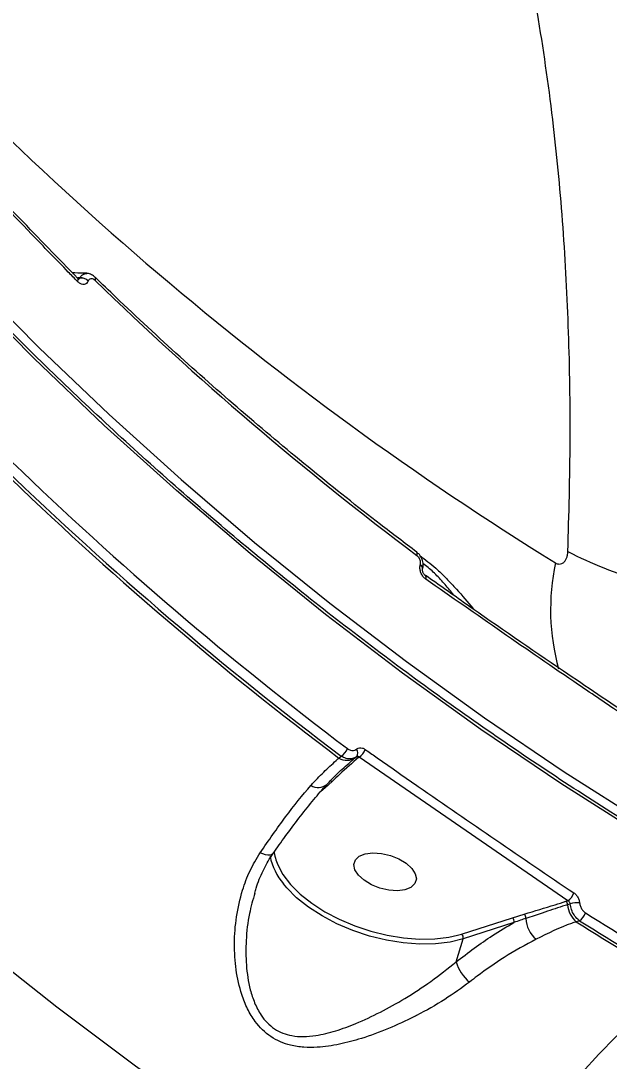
# Model space of a CAD drawing. Header units: millimetres. Extents: x -6523 to 7556, y -5559 to 6101.
# Drawn here: x 1964 to 2046, y -1715.6 to -1570.7 of the extents above; entities that cross this region are included whole.
import ezdxf

# ---------------------------------------------------------------- set-up
doc = ezdxf.new("R2010")
doc.units = ezdxf.units.MM
for name, color, linetype in [('DIKOM_ОБЪЕКТ', 7, 'Continuous'), ('DIKOM_РАЗМЕР_ЗОНА', 7, 'Continuous'), ('DIKOM_РАЗМЕР_ОБЪЕКТА', 7, 'Continuous')]:
    doc.layers.add(name, color=color, linetype=linetype)
doc.styles.add('style1', font='arial.ttf', dxfattribs={"width": 0.8})
doc.dimstyles.new('1-50', dxfattribs={"dimtxt": 300, "dimasz": 200, "dimexe": 100, "dimexo": 0, "dimgap": 100, "dimtad": 1, "dimtxsty": 'style1', "dimcen": 200, "dimclrd": 7, "dimclre": 7, "dimclrt": 7, "dimadec": 1, "dimazin": 2, "dimtfac": 1, "dimtmove": 0, "dimatfit": 2, "dimfxl": 0, "dimlwd": 25, "dimlwe": 18, "dimarcsym": 0})

# ---------------------------------------------------------------- blocks, each defined once
blk = doc.blocks.new('*D10')
at = {"layer": 'Defpoints', "color": 0, "transparency": 16777216}
for p in [(-1823.23, 4314.24), (3842.01, -3170.82), (6537.88, -3170.82)]:
    blk.add_point(p, dxfattribs=at)
at = {"layer": 'DIKOM_РАЗМЕР_ОБЪЕКТА', "color": 7, "lineweight": 18, "transparency": 16777216}
for p, q in [((-1823.23, 4314.24), (6637.88, 4314.24)), ((3842.01, -3170.82), (6637.88, -3170.82))]:
    blk.add_line(p, q, dxfattribs=at)
at = {"layer": 'DIKOM_РАЗМЕР_ОБЪЕКТА', "color": 7, "lineweight": 25, "transparency": 16777216}
blk.add_line((6537.88, 3914.24), (6537.88, -2770.82), dxfattribs=at)
at = {"layer": 'DIKOM_РАЗМЕР_ОБЪЕКТА', "color": 7, "transparency": 16777216}
for points in [[(6471.22, 3914.24), (6604.55, 3914.24), (6537.88, 4314.24)], [(6471.22, -2770.82), (6604.55, -2770.82), (6537.88, -3170.82)]]:
    blk.add_solid(points, dxfattribs=at)
at = {"layer": 'DIKOM_РАЗМЕР_ОБЪЕКТА', "color": 7, "transparency": 16777216, "insert": (6304.71, 207.11), "char_height": 300, "attachment_point": 5, "rotation": 90, "style": 'style1'}
blk.add_mtext('7500', dxfattribs=at)
blk = doc.blocks.new('*D11')
at = {"layer": 'Defpoints', "color": 0, "transparency": 16777216}
for p in [(-5022.71, -299.32), (4115.33, -1753.09), (4115.33, -4391.39)]:
    blk.add_point(p, dxfattribs=at)
at = {"layer": 'DIKOM_РАЗМЕР_ОБЪЕКТА', "color": 7, "lineweight": 18, "transparency": 16777216}
for p, q in [((-5022.71, -299.32), (-5022.71, -4491.39)), ((4115.33, -1753.09), (4115.33, -4491.39))]:
    blk.add_line(p, q, dxfattribs=at)
at = {"layer": 'DIKOM_РАЗМЕР_ОБЪЕКТА', "color": 7, "lineweight": 25, "transparency": 16777216}
blk.add_line((-4622.71, -4391.39), (3715.33, -4391.39), dxfattribs=at)
at = {"layer": 'DIKOM_РАЗМЕР_ОБЪЕКТА', "color": 7, "transparency": 16777216}
for points in [[(-4622.71, -4324.73), (-4622.71, -4458.06), (-5022.71, -4391.39)], [(3715.33, -4324.73), (3715.33, -4458.06), (4115.33, -4391.39)]]:
    blk.add_solid(points, dxfattribs=at)
at = {"layer": 'DIKOM_РАЗМЕР_ОБЪЕКТА', "color": 7, "transparency": 16777216, "insert": (-175.12, -4158.22), "char_height": 300, "attachment_point": 5, "style": 'style1'}
blk.add_mtext('9150', dxfattribs=at)
blk = doc.blocks.new('*D12')
at = {"layer": 'Defpoints', "color": 0, "transparency": 16777216}
for p in [(-6522.71, -395.62), (6102.86, -1877.31), (6102.86, -5458.89)]:
    blk.add_point(p, dxfattribs=at)
at = {"layer": 'DIKOM_РАЗМЕР_ЗОНА', "color": 7, "lineweight": 18, "transparency": 16777216}
for p, q in [((-6522.71, -395.62), (-6522.71, -5558.89)), ((6102.86, -1877.31), (6102.86, -5558.89))]:
    blk.add_line(p, q, dxfattribs=at)
at = {"layer": 'DIKOM_РАЗМЕР_ЗОНА', "color": 7, "lineweight": 25, "transparency": 16777216}
blk.add_line((-6122.71, -5458.89), (5702.86, -5458.89), dxfattribs=at)
at = {"layer": 'DIKOM_РАЗМЕР_ЗОНА', "color": 7, "transparency": 16777216}
for points in [[(-6122.71, -5392.23), (-6122.71, -5525.56), (-6522.71, -5458.89)], [(5702.86, -5392.23), (5702.86, -5525.56), (6102.86, -5458.89)]]:
    blk.add_solid(points, dxfattribs=at)
at = {"layer": 'DIKOM_РАЗМЕР_ЗОНА', "color": 7, "transparency": 16777216, "insert": (78.38, -5225.72), "char_height": 300, "attachment_point": 5, "style": 'style1'}
blk.add_mtext('12600', dxfattribs=at)
blk = doc.blocks.new('*D13')
at = {"layer": 'Defpoints', "color": 0, "transparency": 16777216}
for p in [(-2358.18, 6101.03), (4341.71, -4605.15), (7455.88, -4605.15)]:
    blk.add_point(p, dxfattribs=at)
at = {"layer": 'DIKOM_РАЗМЕР_ЗОНА', "color": 7, "lineweight": 18, "transparency": 16777216}
for p, q in [((-2358.18, 6101.03), (7555.88, 6101.03)), ((4341.71, -4605.15), (7555.88, -4605.15))]:
    blk.add_line(p, q, dxfattribs=at)
at = {"layer": 'DIKOM_РАЗМЕР_ЗОНА', "color": 7, "lineweight": 25, "transparency": 16777216}
blk.add_line((7455.88, 5701.03), (7455.88, -4205.15), dxfattribs=at)
at = {"layer": 'DIKOM_РАЗМЕР_ЗОНА', "color": 7, "transparency": 16777216}
for points in [[(7389.22, 5701.03), (7522.55, 5701.03), (7455.88, 6101.03)], [(7389.22, -4205.15), (7522.55, -4205.15), (7455.88, -4605.15)]]:
    blk.add_solid(points, dxfattribs=at)
at = {"layer": 'DIKOM_РАЗМЕР_ЗОНА', "color": 7, "transparency": 16777216, "insert": (7222.71, 375.61), "char_height": 300, "attachment_point": 5, "rotation": 90, "style": 'style1'}
blk.add_mtext('10700', dxfattribs=at)

msp = doc.modelspace()

# ---------------------------------------------------------------- linework, layer by layer
at = {"layer": 'DIKOM_ОБЪЕКТ', "color": 7, "linetype": 'Continuous', "lineweight": 15}
for p, q in [((1971.903, -1606.568), (1971.896, -1606.561)), ((1972.166, -1606.494), (1971.917, -1606.478)), ((1971.92, -1606.549), (1972.157, -1606.513)), ((1972.157, -1606.513), (1972.166, -1606.494)), ((1973.362, -1606.914), (1973.353, -1606.933)), ((1974.325, -1606.405), (1974.317, -1606.397)), ((2019.632, -1646.464), (2019.638, -1646.442)), ((2020.349, -1647.948), (2020.334, -1647.936)), ((2008.292, -1673.364), (2008.599, -1673.097)), ((2009.375, -1674.372), (2010.591, -1673.299)), ((2010.591, -1673.299), (2010.772, -1673.142)), ((2011.095, -1673.227), (2011.038, -1673.277)), ((2040.196, -1693.24), (2011.095, -1673.227)), ((2007.345, -1676.628), (2006.354, -1677.536)), ((2006.354, -1677.536), (2005.71, -1678.093)), ((2039.939, -1693.322), (2040.196, -1693.24)), ((2025.399, -1697.888), (2032.479, -1695.603)), ((2032.479, -1695.603), (2034.13, -1695.103)), ((2032.687, -1696.278), (2025.607, -1698.564)), ((2041.839, -1696.022), (2041.371, -1696.175)), ((2024.823, -1698.059), (2025.399, -1697.888)), ((2024.614, -1701.765), (2025.607, -1698.564))]:
    msp.add_line(p, q, dxfattribs=at)
at = {"layer": 'DIKOM_ОБЪЕКТ', "color": 7, "linetype": 'Continuous', "lineweight": 15, "flags": 128}
for points in [[(1897.42, -1531.693), (1905.102, -1543.137), (1913.067, -1554.343), (1921.309, -1565.304), (1929.822, -1576.013), (1938.602, -1586.463), (1947.642, -1596.646), (1956.937, -1606.556), (1966.48, -1616.187), (1976.266, -1625.532), (1986.287, -1634.586), (1996.537, -1643.342), (2007.01, -1651.794), (2017.698, -1659.937), (2028.596, -1667.766), (2039.694, -1675.275), (2050.987, -1682.46), (2062.467, -1689.316), (2074.126, -1695.839), (2085.956, -1702.023), (2097.951, -1707.866), (2110.101, -1713.362)], [(2109.837, -1715.116), (2097.65, -1709.603), (2085.619, -1703.743), (2073.753, -1697.54), (2062.059, -1690.998), (2050.544, -1684.121), (2039.217, -1676.915), (2028.085, -1669.382), (2017.155, -1661.53), (2006.434, -1653.362), (1995.93, -1644.884), (1985.649, -1636.102), (1975.597, -1627.021), (1965.782, -1617.648), (1956.21, -1607.988), (1946.888, -1598.048), (1937.82, -1587.833), (1929.014, -1577.353), (1920.475, -1566.612), (1912.208, -1555.617), (1904.22, -1544.377), (1896.514, -1532.898)], [(1971.865, -1606.99), (1971.918, -1606.861), (1971.944, -1606.747), (1971.941, -1606.651), (1971.911, -1606.578), (1971.903, -1606.568)], [(2025.757, -1746.224), (2014.038, -1739.203), (2002.494, -1731.874), (1991.131, -1724.241), (1979.955, -1716.309), (1968.973, -1708.082), (1958.191, -1699.564), (1947.613, -1690.76), (1937.247, -1681.675), (1927.098, -1672.313), (1917.172, -1662.68), (1907.473, -1652.782), (1898.008, -1642.623), (1888.782, -1632.21), (1879.799, -1621.548)], [(2019.171, -1645.163), (2019.204, -1645.036), (2019.217, -1644.922), (2019.211, -1644.824), (2019.186, -1644.744), (2019.141, -1644.685), (2019.132, -1644.677)], [(2020.399, -1648.448), (2020.431, -1648.301), (2020.439, -1648.171), (2020.421, -1648.062), (2020.379, -1647.979), (2020.349, -1647.948)], [(1999.131, -1686.656), (1999.092, -1686.702), (1998.922, -1686.815), (1998.69, -1686.875), (1998.403, -1686.879), (1998.071, -1686.826), (1997.706, -1686.719), (1997.319, -1686.561)], [(2017.667, -1688.018), (2018.454, -1688.732), (2018.939, -1689.485), (2019.083, -1690.215), (2018.875, -1690.863), (2018.33, -1691.377), (2017.494, -1691.716), (2016.434, -1691.851), (2015.235, -1691.772), (2013.996, -1691.485), (2012.816, -1691.013), (2011.79, -1690.396), (2011.003, -1689.682), (2010.518, -1688.929), (2010.374, -1688.199), (2010.583, -1687.551), (2011.127, -1687.036), (2011.963, -1686.698), (2013.024, -1686.563), (2014.222, -1686.642), (2015.462, -1686.929), (2016.642, -1687.4), (2017.667, -1688.018)], [(1999.764, -1688.232), (2000.495, -1689.59), (2001.552, -1690.973), (2002.898, -1692.317), (2004.502, -1693.593), (2006.331, -1694.774), (2008.344, -1695.832), (2010.496, -1696.745), (2012.741, -1697.493), (2015.029, -1698.059), (2017.311, -1698.432), (2019.537, -1698.603), (2021.657, -1698.568), (2023.625, -1698.328), (2024.823, -1698.059)], [(2025.607, -1698.564), (2023.778, -1699.017), (2021.748, -1699.265), (2019.561, -1699.301), (2017.267, -1699.125), (2014.913, -1698.741), (2012.553, -1698.156), (2010.238, -1697.385), (2008.019, -1696.443), (2005.943, -1695.352), (2004.057, -1694.135), (2002.403, -1692.819), (2001.015, -1691.433), (2000.57, -1690.902)], [(2025.757, -1746.224), (2026.947, -1742.865), (2028.33, -1739.468), (2029.893, -1736.065), (2031.622, -1732.685), (2033.501, -1729.361), (2035.512, -1726.122), (2037.638, -1722.998), (2039.86, -1720.018), (2042.156, -1717.208), (2044.506, -1714.594), (2046.889, -1712.2), (2049.282, -1710.048), (2051.664, -1708.157), (2054.014, -1706.545), (2056.31, -1705.226)]]:
    msp.add_lwpolyline(points, dxfattribs=at)
at = {"layer": 'DIKOM_ОБЪЕКТ', "color": 7, "linetype": 'Continuous', "lineweight": 15}
for centre, radius, start, end in [((2280.391, -1255.911), 459.181, 221.0724, 238.2067), ((1972.328, -1607.937), 1.435, 44.4205, 96.84173), ((1972.337, -1607.918), 1.435, 44.4205, 96.84173), ((1973.965, -1606.607), 0.413, 325.7348, 29.30517), ((2303.18, -1267.251), 472.736, 225.9184, 233.07438), ((2308.208, -1274.588), 498.971, 225.93927, 233.05351), ((2308.374, -1274.725), 498.563, 225.95425, 233.0386), ((2308.702, -1274.456), 497.607, 225.95551, 233.03763), ((2069.515, -1586.618), 64.983, 243.1896, 252.9237), ((2069.283, -1652.697), 31.494, 168.08304, 195.20131), ((2019.363, -1646.988), 0.589, 353.05173, 62.92174), ((2019.368, -1646.969), 0.592, 353.82603, 62.83894), ((2007.638, -1671.361), 1.985, 298.96896, 339.38099), ((2010.133, -1672.649), 0.807, 322.33409, 40.27838), ((2010.155, -1671.566), 1.909, 299.52863, 341.64312), ((2009.394, -1671.646), 2.04, 237.32075, 305.92289), ((2010.831, -1673.626), 0.406, 59.35666, 126.25548), ((2007.128, -1677.052), 0.477, 62.88449, 97.87765), ((2005.425, -1675.568), 1.897, 237.51287, 308.92958), ((2005.602, -1685.677), 6.373, 185.76285, 203.63507), ((2006.964, -1685.431), 8.415, 191.07418, 220.54909), ((2039.15, -1691.542), 1.994, 301.65603, 341.83121), ((2039.488, -1693.833), 0.682, 3.52332, 48.55336), ((2043.55, -1693.58), 3.389, 183.57784, 229.97788), ((2041.513, -1696.749), 3.227, 84.27295, 107.72435), ((2032.037, -1696.109), 0.672, 345.35466, 48.85079), ((2033.653, -1695.61), 0.697, 351.72135, 46.78469), ((2040.813, -1694.393), 1.925, 302.18756, 343.69612), ((2301.433, -1284.511), 485.19, 237.76845, 239.81242), ((2038.387, -1695.523), 4.048, 182.6584, 229.60404), ((2301.378, -1283.909), 487.408, 237.76128, 239.81468), ((2301.207, -1284.651), 486.311, 237.76867, 239.81249), ((2024.956, -1698.394), 0.672, 345.38079, 48.85023), ((2030.218, -1700.029), 5.867, 197.21413, 230.70618)]:
    msp.add_arc(centre, radius, start, end, dxfattribs=at)
for points, knots in [([(2040.205, -1644.615), (2040.348, -1639.419), (2040.634, -1629.027), (2040.378, -1613.98), (2039.614, -1599.372), (2038.246, -1584.787), (2036.217, -1570.375), (2033.467, -1556.267), (2030.036, -1542.852), (2025.909, -1530.211), (2021.084, -1518.416), (2015.726, -1507.843), (2009.888, -1498.481), (2003.646, -1490.254), (1996.79, -1483.033), (1991.259, -1478.078), (1987.837, -1475.886), (1987.087, -1475.406)], [0, 0, 0, 0, 0.0645614, 0.1291231, 0.194327, 0.2595305, 0.3316125, 0.4037493, 0.4758299, 0.5500355, 0.6243025, 0.6985068, 0.7683203, 0.8381868, 0.9079996, 0.9798273, 1, 1, 1, 1]), ([(2109.687, -1714.524), (2107.734, -1713.664), (2102.067, -1711.169), (2092.781, -1706.818), (2081.878, -1701.377), (2071.114, -1695.649), (2060.495, -1689.642), (2050.025, -1683.356), (2039.712, -1676.797), (2029.559, -1669.968), (2019.574, -1662.872), (2009.761, -1655.514), (2000.125, -1647.897), (1990.672, -1640.026), (1981.407, -1631.904), (1972.336, -1623.536), (1963.462, -1614.928), (1954.791, -1606.083), (1946.328, -1597.006), (1938.077, -1587.702), (1930.042, -1578.177), (1922.229, -1568.435), (1914.64, -1558.482), (1907.284, -1548.321), (1901.303, -1539.643), (1897.807, -1534.327), (1896.619, -1532.521)], [0, 0, 0, 0, 0.0228174, 0.0662202, 0.1096236, 0.1530271, 0.1964308, 0.2398337, 0.2832367, 0.3266401, 0.3700427, 0.4134453, 0.4568475, 0.5002494, 0.5436513, 0.5870527, 0.6304542, 0.6738553, 0.7172557, 0.7606562, 0.8040563, 0.8474558, 0.890855, 0.9342543, 0.9776531, 1, 1, 1, 1]), ([(1971.922, -1606.551), (1969.195, -1603.755), (1962.557, -1596.949), (1954.43, -1588.384), (1949.097, -1582.597), (1947.509, -1580.874)], [0, 0, 0, 0, 0.3287928, 0.8001861, 1, 1, 1, 1]), ([(1971.865, -1606.99), (1971.436, -1606.55), (1969.293, -1604.351), (1961.041, -1595.832), (1953.416, -1587.687), (1947.454, -1581.317)], [0, 0, 0, 0, 0.0517122, 0.2585565, 1, 1, 1, 1]), ([(1973.168, -1605.829), (1972.591, -1605.837), (1971.895, -1605.846), (1971.266, -1605.776), (1971.157, -1605.764)], [0, 0, 0, 0, 0.8281326, 1, 1, 1, 1]), ([(1973.353, -1606.933), (1973.313, -1607.003), (1973.21, -1607.185), (1972.954, -1607.366), (1972.602, -1607.414), (1972.216, -1607.296), (1971.982, -1607.092), (1971.865, -1606.99)], [0, 0, 0, 0, 0.1342905, 0.3469292, 0.5632451, 0.7817336, 1, 1, 1, 1]), ([(1972.022, -1606.663), (1972.026, -1606.664), (1972.043, -1606.665), (1971.993, -1606.651), (1971.928, -1606.59), (1971.896, -1606.56)], [0, 0, 0, 0, 0.1431739, 0.5732411, 1, 1, 1, 1]), ([(1972.007, -1606.649), (1972.01, -1606.649), (1972.058, -1606.644), (1972.114, -1606.594), (1972.145, -1606.535), (1972.157, -1606.513)], [0, 0, 0, 0, 0.04082415, 0.6296958, 1, 1, 1, 1]), ([(1972.166, -1606.494), (1972.262, -1606.359), (1972.464, -1606.077), (1972.832, -1605.892), (1973.08, -1605.885), (1973.17, -1605.882)], [0, 0, 0, 0, 0.3670581, 0.772168, 1, 1, 1, 1]), ([(1974.311, -1606.405), (1974.153, -1606.274), (1973.84, -1606.015), (1973.402, -1605.86), (1973.168, -1605.891), (1973.131, -1605.896)], [0, 0, 0, 0, 0.46271297, 0.9130749, 1, 1, 1, 1]), ([(1974.306, -1606.84), (1974.305, -1606.839), (1974.232, -1606.77), (1974.075, -1606.655), (1973.864, -1606.596), (1973.665, -1606.614), (1973.488, -1606.705), (1973.403, -1606.846), (1973.362, -1606.914)], [0, 0, 0, 0, 0.0043066, 0.2198812, 0.4355515, 0.5682918, 0.7938354, 1, 1, 1, 1]), ([(2019.129, -1644.674), (2017.438, -1643.394), (2012.532, -1639.677), (2004.546, -1633.326), (1995.235, -1625.543), (1986.116, -1617.504), (1979.177, -1611.077), (1975.283, -1607.327), (1974.316, -1606.396)], [0, 0, 0, 0, 0.1082656, 0.314201, 0.5201389, 0.7260747, 0.9320093, 1, 1, 1, 1]), ([(2019.955, -1647.035), (2019.955, -1647.033), (2020.044, -1646.84), (2020.053, -1646.365), (2019.916, -1645.671), (2019.584, -1645.054), (2019.248, -1644.804), (2019.112, -1644.703)], [0, 0, 0, 0, 0.002267, 0.2508477, 0.5209356, 0.8060146, 1, 1, 1, 1]), ([(2038.469, -1646.194), (2038.548, -1646.235), (2038.714, -1646.321), (2039.033, -1646.364), (2039.38, -1646.287), (2039.807, -1645.985), (2040.042, -1645.549), (2040.173, -1645.035), (2040.192, -1644.783), (2040.205, -1644.615)], [0, 0, 0, 0, 0.076734, 0.1605076, 0.3173833, 0.4661387, 0.7625146, 0.8428493, 1, 1, 1, 1]), ([(2019.638, -1646.442), (2019.641, -1646.428), (2019.669, -1646.327), (2019.686, -1646.112), (2019.634, -1645.836), (2019.525, -1645.571), (2019.378, -1645.341), (2019.235, -1645.218), (2019.171, -1645.163)], [0, 0, 0, 0, 0.03403064, 0.25235197, 0.47068595, 0.59801169, 0.81931202, 1, 1, 1, 1]), ([(2019.578, -1645.165), (2020.321, -1645.724), (2021.583, -1646.673), (2023.279, -1648.35), (2025.015, -1650.213), (2026.3, -1651.701), (2027.07, -1652.615), (2027.131, -1652.687)], [0, 0, 0, 0, 0.27016768, 0.45838505, 0.64698258, 0.97218777, 1, 1, 1, 1]), ([(2024.354, -1650.744), (2024.233, -1650.587), (2023.746, -1649.953), (2022.778, -1648.837), (2021.465, -1647.404), (2020.494, -1646.65), (2020.005, -1646.271)], [0, 0, 0, 0, 0.09750296, 0.39214883, 0.69408023, 1, 1, 1, 1]), ([(2020.399, -1648.448), (2020.277, -1648.345), (2020.031, -1648.139), (2019.754, -1647.69), (2019.593, -1647.204), (2019.561, -1646.778), (2019.612, -1646.551), (2019.632, -1646.464)], [0, 0, 0, 0, 0.21828981, 0.4367542, 0.65304243, 0.86574247, 1, 1, 1, 1]), ([(2020.334, -1647.934), (2020.325, -1647.929), (2020.288, -1647.906), (2020.189, -1647.809), (2020.076, -1647.651), (2019.992, -1647.471), (2019.945, -1647.297), (2019.932, -1647.152), (2019.946, -1647.07), (2019.948, -1647.061), (2019.949, -1647.059)], [0, 0, 0, 0, 0.0442213, 0.2036023, 0.3645641, 0.5200547, 0.6585424, 0.803305, 0.9545983, 1, 1, 1, 1]), ([(2019.95, -1647.054), (2019.951, -1647.049), (2019.953, -1647.041), (2019.956, -1647.034), (2019.956, -1647.032)], [0, 0, 0, 0, 0.6998388, 1, 1, 1, 1]), ([(2049.19, -1667.731), (2045.985, -1665.583), (2038.183, -1660.354), (2028.582, -1653.746), (2022.248, -1649.261), (2020.363, -1647.926)], [0, 0, 0, 0, 0.3287678, 0.8001342, 1, 1, 1, 1]), ([(2049.223, -1668.248), (2048.719, -1667.91), (2046.2, -1666.22), (2036.488, -1659.668), (2027.459, -1653.371), (2020.399, -1648.448)], [0, 0, 0, 0, 0.0517087, 0.2585559, 1, 1, 1, 1]), ([(2009.495, -1672.06), (2009.627, -1672.141), (2009.891, -1672.305), (2010.308, -1672.342), (2010.591, -1672.249), (2010.721, -1672.149), (2010.749, -1672.128)], [0, 0, 0, 0, 0.30775334, 0.61587078, 0.91914018, 1, 1, 1, 1]), ([(2010.749, -1672.128), (2010.766, -1672.114), (2010.886, -1672.02), (2011.151, -1671.917), (2011.565, -1671.938), (2011.833, -1672.091), (2011.966, -1672.167)], [0, 0, 0, 0, 0.0524208, 0.3650959, 0.6827398, 1, 1, 1, 1]), ([(2011.966, -1672.167), (2012.457, -1672.512), (2014.908, -1674.233), (2024.511, -1680.94), (2033.778, -1687.231), (2041.044, -1692.164)], [0, 0, 0, 0, 0.0512244, 0.256127, 1, 1, 1, 1]), ([(2004.406, -1677.168), (2004.995, -1676.539), (2006.179, -1675.275), (2007.489, -1674.094), (2008.161, -1673.483), (2008.292, -1673.364)], [0, 0, 0, 0, 0.4439024, 0.8911149, 1, 1, 1, 1]), ([(2011.038, -1673.277), (2010.147, -1674.059), (2008.89, -1675.163), (2007.693, -1676.297), (2007.345, -1676.628)], [0, 0, 0, 0, 0.7088279, 1, 1, 1, 1]), ([(2010.772, -1673.142), (2010.725, -1673.178), (2010.503, -1673.347), (2010.018, -1673.515), (2009.296, -1673.477), (2008.831, -1673.223), (2008.599, -1673.097)], [0, 0, 0, 0, 0.0813748, 0.3857859, 0.6937483, 1, 1, 1, 1]), ([(2011.095, -1673.227), (2011.063, -1673.192), (2010.999, -1673.122), (2010.89, -1673.089), (2010.813, -1673.11), (2010.777, -1673.138), (2010.772, -1673.142)], [0, 0, 0, 0, 0.3344672, 0.6550036, 0.9518242, 1, 1, 1, 1]), ([(2006.626, -1677.053), (2007.031, -1676.613), (2008.017, -1675.54), (2009.047, -1674.645), (2009.655, -1674.116)], [0, 0, 0, 0, 0.4101921, 1, 1, 1, 1]), ([(1997.319, -1686.561), (1998.499, -1684.851), (2000.894, -1681.379), (2003.244, -1678.51), (2004.399, -1677.176), (2004.406, -1677.168)], [0, 0, 0, 0, 0.49138832, 0.99706066, 1, 1, 1, 1]), ([(1999.14, -1686.662), (1999.7, -1685.856), (2000.891, -1684.145), (2002.705, -1681.728), (2004.556, -1679.419), (2005.865, -1677.863), (2006.531, -1677.152), (2006.614, -1677.063)], [0, 0, 0, 0, 0.2204099, 0.4684698, 0.7169239, 0.9647692, 1, 1, 1, 1]), ([(2026.502, -1704.569), (2025.374, -1705.394), (2023.072, -1707.076), (2020.361, -1708.589), (2017.727, -1709.934), (2015.173, -1711.113), (2011.673, -1712.407), (2008.357, -1713.295), (2005.672, -1713.689), (2003.389, -1713.693), (2001.165, -1713.369), (1998.715, -1712.337), (1996.758, -1710.405), (1995.513, -1708.312), (1994.551, -1705.909), (1993.879, -1702.851), (1993.651, -1699.185), (1993.94, -1695.436), (1994.718, -1692.03), (1995.836, -1689.027), (1996.821, -1687.388), (1997.319, -1686.561)], [0, 0, 0, 0, 0.0713217, 0.145535, 0.151142, 0.2166843, 0.2835506, 0.3372097, 0.3918222, 0.4251646, 0.4591136, 0.5134547, 0.5679423, 0.6040732, 0.6411283, 0.7022447, 0.7649109, 0.8302373, 0.8968706, 0.9479886, 1, 1, 1, 1]), ([(1996.559, -1692.176), (1996.619, -1691.945), (1996.901, -1690.861), (1997.691, -1689.107), (1998.502, -1687.488), (1999.068, -1686.759), (1999.142, -1686.663)], [0, 0, 0, 0, 0.11427291, 0.53691301, 0.93915079, 1, 1, 1, 1]), ([(1996.574, -1692.179), (1996.301, -1693.124), (1995.684, -1695.268), (1995.305, -1698.657), (1995.311, -1702.23), (1995.752, -1705.162), (1996.507, -1707.495), (1997.512, -1709.458), (1999.215, -1711.252), (2001.396, -1712.068), (2003.374, -1712.205), (2005.429, -1712.018), (2007.874, -1711.416), (2010.878, -1710.303), (2014.098, -1708.787), (2017.607, -1706.816), (2021.22, -1704.491), (2023.47, -1702.684), (2024.614, -1701.765)], [0, 0, 0, 0, 0.0609774, 0.1383409, 0.2080979, 0.2792648, 0.3187543, 0.3592196, 0.4167116, 0.4741279, 0.510436, 0.5476693, 0.6085147, 0.6705951, 0.7467694, 0.8242636, 0.9106807, 1, 1, 1, 1]), ([(2041.044, -1692.164), (2041.084, -1692.193), (2041.25, -1692.311), (2041.506, -1692.596), (2041.751, -1693.048), (2041.807, -1693.374), (2041.835, -1693.537)], [0, 0, 0, 0, 0.0964105, 0.3985483, 0.6990114, 1, 1, 1, 1]), ([(2034.13, -1695.103), (2035.567, -1694.677), (2037.52, -1694.097), (2039.433, -1693.485), (2039.939, -1693.322)], [0, 0, 0, 0, 0.7353085, 1, 1, 1, 1]), ([(2040.168, -1693.791), (2039.934, -1693.867), (2038.762, -1694.246), (2036.837, -1694.886), (2035.108, -1695.458), (2034.343, -1695.711)], [0, 0, 0, 0, 0.122285, 0.6114183, 1, 1, 1, 1]), ([(2040.53, -1693.674), (2040.5, -1693.684), (2040.379, -1693.723), (2040.259, -1693.762), (2040.168, -1693.791)], [0, 0, 0, 0, 0.2501853, 1, 1, 1, 1]), ([(2040.53, -1693.674), (2040.518, -1693.621), (2040.492, -1693.513), (2040.388, -1693.369), (2040.281, -1693.283), (2040.213, -1693.248), (2040.196, -1693.24)], [0, 0, 0, 0, 0.2931181, 0.5925707, 0.9004287, 1, 1, 1, 1]), ([(2041.839, -1696.022), (2041.756, -1695.961), (2041.472, -1695.751), (2041.049, -1695.25), (2040.662, -1694.49), (2040.574, -1693.946), (2040.53, -1693.674)], [0, 0, 0, 0, 0.1209887, 0.4144922, 0.7069501, 1, 1, 1, 1]), ([(2041.835, -1693.537), (2041.863, -1693.7), (2041.918, -1694.026), (2042.163, -1694.479), (2042.43, -1694.775), (2042.608, -1694.897), (2042.661, -1694.933)], [0, 0, 0, 0, 0.2927158, 0.5850316, 0.8788607, 1, 1, 1, 1]), ([(2024.614, -1701.765), (2026.307, -1700.48), (2028.995, -1698.44), (2031.69, -1696.862), (2032.687, -1696.278)], [0, 0, 0, 0, 0.6299093, 1, 1, 1, 1]), ([(2034.343, -1695.711), (2034.101, -1695.79), (2033.544, -1695.973), (2032.996, -1696.168), (2032.687, -1696.278)], [0, 0, 0, 0, 0.4352541, 1, 1, 1, 1]), ([(2041.371, -1696.175), (2041.154, -1696.246), (2039.31, -1696.851), (2037.425, -1697.783), (2035.763, -1698.606)], [0, 0, 0, 0, 0.1178563, 1, 1, 1, 1]), ([(2035.763, -1698.606), (2034.286, -1699.408), (2031.558, -1700.89), (2028.453, -1703.061), (2026.856, -1704.296), (2026.502, -1704.569)], [0, 0, 0, 0, 0.4786882, 0.8843807, 1, 1, 1, 1]), ([(1745.373, -2243.785), (1748.161, -2243.799), (1754.68, -2243.83), (1765.414, -2242.403), (1777.453, -2239.729), (1789.72, -2235.794), (1802.15, -2230.691), (1814.698, -2224.474), (1827.567, -2217.045), (1840.726, -2208.376), (1854.135, -2198.469), (1867.499, -2187.541), (1880.772, -2175.654), (1893.914, -2162.89), (1907.139, -2149.04), (1920.402, -2134.105), (1933.658, -2118.114), (1946.463, -2101.613), (1958.786, -2084.711), (1970.612, -2067.518), (1982.283, -2049.551), (1993.753, -2030.838), (2004.981, -2011.422), (2015.869, -1991.459), (2026.375, -1971), (2036.467, -1950.107), (2046.171, -1928.707), (2055.436, -1906.854), (2064.217, -1884.615), (2072.323, -1862.479), (2079.74, -1840.521), (2086.473, -1818.806), (2092.63, -1796.984), (2098.168, -1775.124), (2103.036, -1753.312), (2106.938, -1733.276), (2108.948, -1720.684), (2109.837, -1715.116)], [0, 0, 0, 0, 0.0220395, 0.0515326, 0.0810497, 0.1105429, 0.1392036, 0.1678862, 0.1965469, 0.2260401, 0.2555572, 0.2850503, 0.3137108, 0.3423936, 0.3710543, 0.4005475, 0.4300646, 0.4595577, 0.4871865, 0.5148349, 0.5424636, 0.5708351, 0.5992283, 0.6276, 0.6562607, 0.6849435, 0.7136044, 0.7430974, 0.7726148, 0.8021078, 0.8307687, 0.8594514, 0.8881122, 0.9176053, 0.9471224, 0.9766157, 1, 1, 1, 1])]:
    msp.add_open_spline(points, degree=3, knots=knots, dxfattribs=at)

# ---------------------------------------------------------------- dimensions: what is measured, and where the dimension line sits
at = {"layer": 'DIKOM_РАЗМЕР_ЗОНА'}
dim = msp.add_linear_dim(base=(7455.882, -4605.145), p1=(-2358.182, 6101.03), p2=(4341.706, -4605.145), angle=90, text='10700', dimstyle='1-50', override={"dimasz": 400, "dimgap": 80}, dxfattribs=at)
dim.commit()
dim.dimension.update_dxf_attribs({"geometry": '*D13', "text_midpoint": (7455.882, 375.606), "dimtype": 160})
dim = msp.add_linear_dim(base=(6102.859, -5458.894), p1=(-6522.706, -395.616), p2=(6102.859, -1877.311), text='12600', dimstyle='1-50', override={"dimasz": 400, "dimgap": 80}, dxfattribs=at)
dim.commit()
dim.dimension.update_dxf_attribs({"geometry": '*D12', "text_midpoint": (78.382, -5458.894), "dimtype": 160})
at = {"layer": 'DIKOM_РАЗМЕР_ОБЪЕКТА'}
dim = msp.add_linear_dim(base=(6537.882, -3170.823), p1=(-1823.231, 4314.242), p2=(3842.008, -3170.823), angle=90, text='7500', dimstyle='1-50', override={"dimasz": 400, "dimgap": 80}, dxfattribs=at)
dim.commit()
dim.dimension.update_dxf_attribs({"geometry": '*D10', "text_midpoint": (6537.882, 207.106), "dimtype": 160})
dim = msp.add_linear_dim(base=(4115.332, -4391.394), p1=(-5022.706, -299.317), p2=(4115.332, -1753.089), text='9150', dimstyle='1-50', override={"dimasz": 400, "dimgap": 80}, dxfattribs=at)
dim.commit()
dim.dimension.update_dxf_attribs({"geometry": '*D11', "text_midpoint": (-175.118, -4391.394), "dimtype": 160})

doc.saveas('drawing.dxf')
